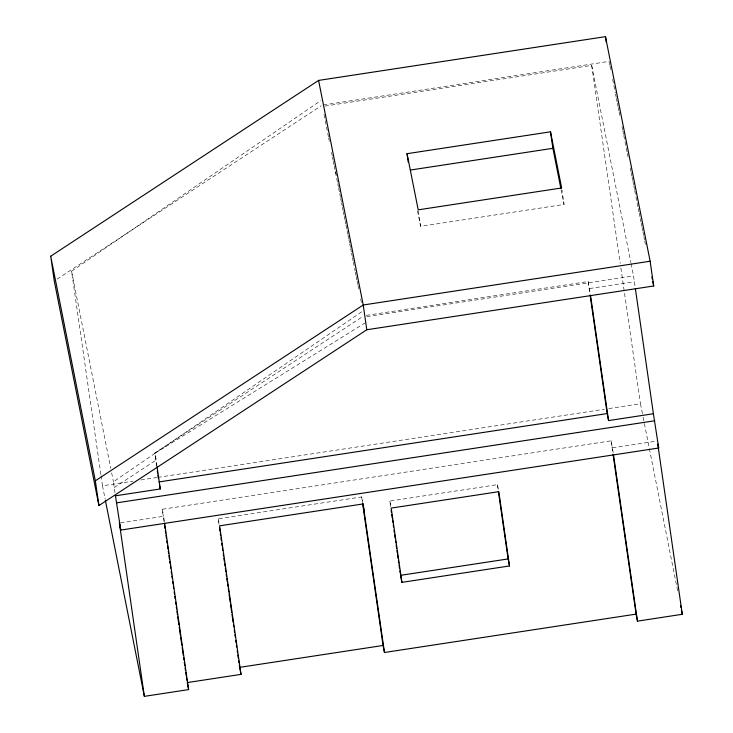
<?xml version="1.0" encoding="UTF-8"?>
<svg xmlns="http://www.w3.org/2000/svg" width="733" height="733" viewBox="0 0 733 733"><rect width="100%" height="100%" fill="white"/><g stroke="black" fill="none" stroke-linecap="round" stroke-linejoin="round"><path stroke-width="0.55" stroke-dasharray="3.67 2.75" d="M100.87 474.508L71.577 271.237L320.834 100.568M115.008 492.704L113.432 481.792L362.688 311.113M57.137 279.09L321.191 105.799M156.642 466.39L154.727 453.058L363.046 316.344M114.266 487.546L156.12 460.077L154.727 453.058M365.401 322.731L155.13 453.232L156.917 465.638M323.28 105.002L609.05 61.407L609.719 64.779M324.976 106.083L591.687 65.402L630.875 262.506M417.462 210.618L420.586 226.341L564.043 204.461L561.982 190.159M366.271 315.373L588.15 281.527L590.358 294.19M366.83 316.629L633.541 275.947L635.181 287.354M589.543 288.545L634.375 281.71M101.035 475.644L102.492 485.805L133.012 481.15M140.919 479.941L156.743 477.531M157.87 477.357L604.276 409.261M608.802 408.574L640.44 403.746L642.896 416.069M164.045 521.74L162.25 509.279L611.102 440.817L613.31 453.498M120.487 522.876L163.642 516.298L164.458 521.96M612.495 447.836L657.327 440.991M219.03 524.443L218.214 518.808L361.671 496.928L362.862 502.948M390.634 506.695L389.819 501.07L497.405 484.66L498.605 490.679M609.948 65.897L611.065 71.513M612.623 79.375L615.299 92.853M615.528 93.971L616.196 97.342M616.416 98.46L617.085 101.832M617.314 102.959L617.983 106.322M618.203 107.449L618.872 110.811M619.101 111.938L619.77 115.31M621.996 126.534L622.665 129.906M622.894 131.024L623.563 134.396M623.783 135.523L627.136 152.363M627.356 153.49L628.025 156.853M630.261 168.086L630.93 171.449M631.15 172.576L631.819 175.947M632.048 177.065L632.716 180.437M632.936 181.555L633.605 184.927M633.834 186.054L634.503 189.416M634.723 190.543L638.077 207.384M638.296 208.511L638.965 211.874M639.185 213.001L640.083 217.49M640.303 218.617L640.972 221.98M641.201 223.107L641.87 226.479M642.09 227.597L642.759 230.968M642.988 232.086L643.656 235.458M643.876 236.585L644.545 239.948M644.765 241.075L645.443 244.446M631.095 263.623L633.541 275.947M643.116 417.187L678.071 593.015M561.139 189.865L564.043 204.461M335.622 171.385L336.291 174.747M323.986 114.421L328.43 136.787M328.659 137.905L329.319 141.267M331.545 152.446L332.214 155.799M332.434 156.917L333.103 160.27M333.323 161.397L333.991 164.751M334.211 165.869L337.546 182.645M337.766 183.763L338.435 187.117M338.655 188.234L339.553 192.706M339.773 193.824L340.442 197.177M340.662 198.295L341.331 201.648M341.551 202.766L342.219 206.129M342.439 207.247L343.108 210.6M343.328 211.718L343.997 215.071M344.217 216.189L344.886 219.543M345.106 220.66L345.774 224.014M345.994 225.132L346.883 229.612M347.103 230.73L347.772 234.084M348.001 235.201L348.661 238.555M348.89 239.673L349.549 243.026M349.778 244.144L350.438 247.497M350.667 248.615L351.336 251.978M351.556 253.096L352.225 256.449M352.445 257.567L353.114 260.921M353.333 262.038L355.111 270.981M355.331 272.108L356 275.461M356.22 276.579L356.889 279.933M357.108 281.051L357.777 284.404M357.997 285.522L358.666 288.875M360.673 298.945L361.781 304.534M389.819 501.07L391.019 507.089M218.214 518.808L219.213 523.829M162.25 509.279L163.642 516.298M71.577 271.237L110.756 468.35M111.654 472.831L113.432 481.792M102.492 485.805L105.167 499.246M591.687 65.402L620.219 263.431M620.878 267.957L640.44 403.746M588.15 281.527L589.937 293.942M611.102 440.817L612.898 453.269M497.405 484.66L498.22 490.285M418.369 210.939L420.586 226.341M361.671 496.928L362.478 502.554"/><path stroke-width="1.1" d="M50.705 256.211L318.58 80.41L605.485 36.65L650.134 261.232L653.699 285.989L366.793 329.749L98.918 505.559L54.269 280.968L50.705 256.211L95.345 480.802L98.918 505.559M95.345 480.802L363.229 304.992L650.134 261.232M407.044 153.692L550.501 131.812L561.661 187.96L418.213 209.84L407.044 153.692L408.318 162.497M410.553 170.019L552.884 148.313L560.919 188.738M158.887 481.947L607.171 413.568L608.573 420.586L653.396 413.742L658.72 448.01L120.771 530.069L119.378 523.05L144.355 696.35L188.619 689.597L164.623 523.096M157.082 466.747L160.28 488.966L115.448 495.801L120.771 530.069M116.849 502.82L654.798 420.76M364.255 512.202L363.128 503.938L219.616 525.827L241.02 674.378L187.227 682.579L188.619 689.597M509.508 565.949L508.106 558.931L400.52 575.341L401.913 582.359L509.508 565.949L498.806 491.678L391.211 508.088L401.913 582.359M239.297 665.106L239.618 667.36L383.075 645.471L384.468 652.489L636.079 614.117L637.472 621.135L682.295 614.291L657.813 444.39M651.912 277.01L652.361 279.255M652.81 281.499L653.699 285.989M657.922 444.006L658.72 448.01M680.517 605.339L680.966 607.575M681.406 609.81L682.295 614.291M318.58 80.41L363.229 304.992L366.793 329.749M239.618 667.36L241.02 674.378M159.482 484.953L160.28 488.966M105.387 500.364L144.355 696.35M605.485 36.65L606.292 42.276M635.346 288.481L653.396 413.742M590.523 295.317L608.573 420.586M613.475 454.625L637.472 621.135M590.102 295.069L607.171 413.568M613.063 454.405L636.079 614.117M550.501 131.812L552.884 148.313M498.385 491.412L508.106 558.931M391.12 510.076L391.44 512.321M391.761 514.575L392.247 517.947M392.576 520.201L392.897 522.455M393.227 524.7L393.548 526.954M394.033 530.325L394.363 532.579M394.684 534.833L395.169 538.205M395.49 540.459L395.82 542.704M396.141 544.958L396.626 548.339M396.956 550.584L397.277 552.838M397.607 555.083L398.092 558.464M398.413 560.718L398.734 562.962M399.064 565.216L399.549 568.588M399.87 570.842L400.2 573.096M363.064 503.947L384.468 652.489M362.643 503.681L383.075 645.471M219.515 527.815L220.001 531.187M220.321 533.441L220.651 535.695M220.972 537.94L221.302 540.194M221.787 543.574L222.108 545.819M222.429 548.073L222.759 550.318M223.244 553.699L223.565 555.953M223.895 558.198L224.38 561.579M224.701 563.824L225.031 566.078M225.352 568.332L225.837 571.703M226.158 573.957L226.488 576.202M226.809 578.456L227.294 581.828M227.624 584.082L227.945 586.336M228.275 588.581L228.76 591.962M229.081 594.206L230.217 602.086M230.538 604.34L231.674 612.211M232.004 614.465L233.131 622.344M233.461 624.589L233.781 626.843M234.267 630.224L234.597 632.469M234.917 634.723L235.247 636.968M235.733 640.349L236.053 642.603M236.374 644.848L236.704 647.102M237.19 650.473L237.51 652.727M237.84 654.981L238.326 658.353M238.646 660.607L238.976 662.852M157.283 470.833L157.604 473.06M157.925 475.277L158.401 478.612M164.531 525.14L165.026 528.539M165.346 530.802L165.676 533.065M166.006 535.328L166.492 538.728M166.822 540.991L167.142 543.263M167.472 545.526L167.958 548.925M168.288 551.189L168.617 553.452M168.938 555.715L169.433 559.114M169.754 561.386L170.083 563.65M170.413 565.913L170.734 568.176M171.229 571.575L171.549 573.838M171.879 576.111L172.209 578.374M172.695 581.773L173.025 584.036M173.345 586.299L173.675 588.572M174.161 591.962L174.491 594.234M174.821 596.497L175.141 598.76M175.636 602.16L175.957 604.423M176.287 606.686L176.616 608.958M176.937 611.221L177.432 614.62M177.752 616.884L178.898 624.809M179.228 627.082L180.364 635.007M180.694 637.27L181.839 645.205M182.16 647.468L183.305 655.394M183.635 657.657L183.956 659.929M184.285 662.192L184.771 665.591M185.101 667.855L185.431 670.118M185.751 672.39L186.246 675.78M186.567 678.052L186.897 680.316"/></g></svg>
